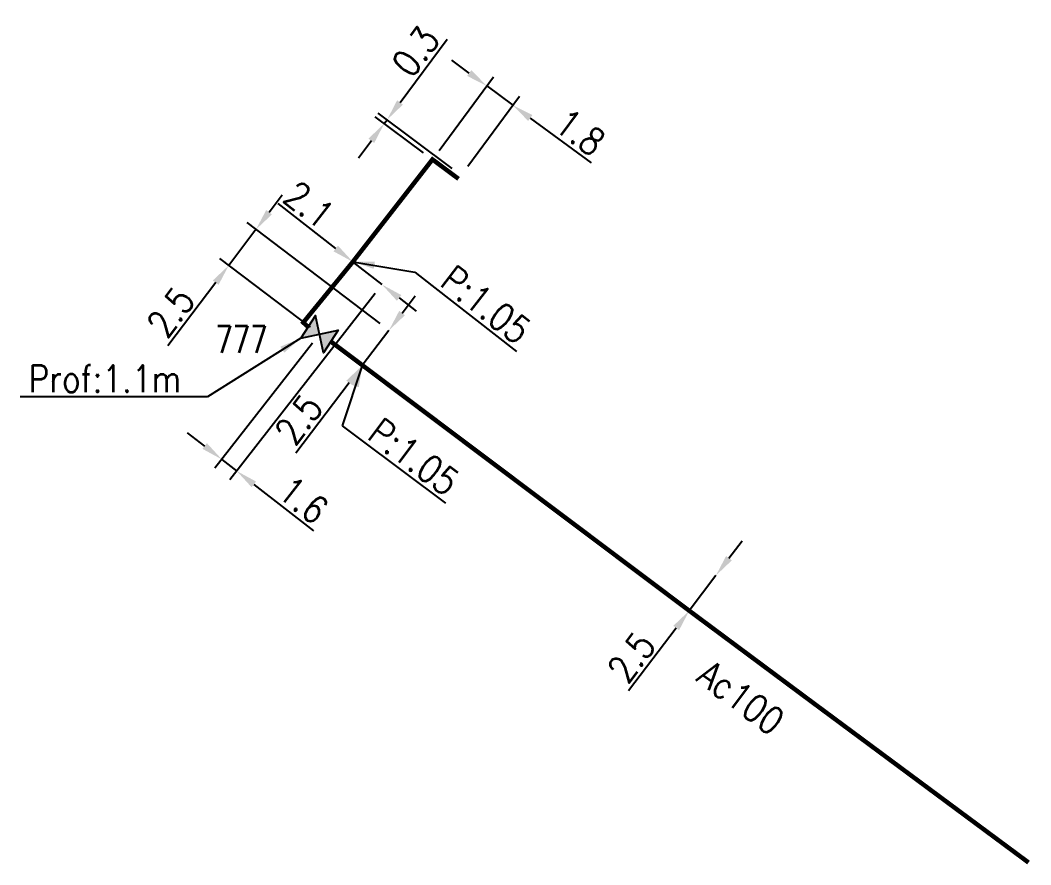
# Model space of a CAD drawing. Header units: millimetres. Extents: x 134000 to 135000, y 130000 to 130989.
# Drawn here: x 134944.1 to 135000.1, y 130685.9 to 130732.7 of the extents above; entities that cross this region are included whole.
import ezdxf
from ezdxf.enums import TextEntityAlignment as Align

# ---------------------------------------------------------------- set-up
doc = ezdxf.new("R2010")
doc.units = ezdxf.units.MM
doc.header["$PDMODE"] = 34
doc.layers.get('0').update_dxf_attribs({"linetype": 'CONTINUOUS'})
doc.layers.get('Defpoints').update_dxf_attribs({"linetype": 'CONTINUOUS'})
doc.layers.add('G_120', color=4, linetype='CONTINUOUS')
doc.layers.add('G_300', color=7, linetype='CONTINUOUS')
doc.styles.get("Standard").update_dxf_attribs({"font": 'romans.shx', "width": 0.85})
doc.dimstyles.get("Standard").update_dxf_attribs({"dimtxt": 1.5, "dimasz": 1.2, "dimexe": 0.625, "dimexo": 0.625, "dimgap": 0.25, "dimtad": 1, "dimdec": 1, "dimzin": 0, "dimdsep": 46, "dimtxsty": 'Standard', "dimcen": -0.5, "dimadec": 0, "dimazin": 0, "dimtfac": 1, "dimtdec": 1, "dimtmove": 0, "dimatfit": 3, "dimfxl": 0, "dimtolj": 1, "dimtzin": 0, "dimarcsym": 0})

# ---------------------------------------------------------------- blocks, each defined once
blk = doc.blocks.new('*D59')
at = {"layer": 'Defpoints', "color": 0, "linetype": 'Continuous', "transparency": 16777216}
for p in [(134964.545, 130715.502), (134964.545, 130715.502), (134963.064, 130713.55)]:
    blk.add_point(p, dxfattribs=at)
at = {"layer": 'G_120', "color": 0, "linetype": 'Continuous', "lineweight": -2, "transparency": 16777216}
for p, q in [((134965.27, 130716.459), (134965.995, 130717.415)), ((134964.545, 130715.502), (134963.064, 130713.55)), ((134962.339, 130712.594), (134959.381, 130708.692))]:
    blk.add_line(p, q, dxfattribs=at)
at = {"layer": 'G_120', "color": 0, "linetype": 'Continuous', "transparency": 16777216}
for points in [[(134965.11, 130716.579), (134965.429, 130716.338), (134964.545, 130715.502)], [(134962.18, 130712.715), (134962.499, 130712.473), (134963.064, 130713.55)]]:
    blk.add_solid(points, dxfattribs=at)
at = {"layer": 'G_120', "color": 0, "linetype": 'Continuous', "transparency": 16777216, "insert": (134959.542, 130710.56), "char_height": 1.5, "attachment_point": 5, "rotation": 52.8294}
blk.add_mtext('\\A1;2.5', dxfattribs=at)
blk = doc.blocks.new('*D60')
at = {"layer": 'Defpoints', "color": 0, "linetype": 'Continuous', "transparency": 16777216}
for p in [(134962.546, 130719.307), (134964.161, 130718.037), (134964.161, 130718.037)]:
    blk.add_point(p, dxfattribs=at)
at = {"layer": 'G_120', "color": 0, "linetype": 'Continuous', "lineweight": -2, "transparency": 16777216}
for p, q in [((134961.594, 130720.038), (134958.394, 130722.533)), ((134964.161, 130718.037), (134962.54, 130719.3)), ((134962.161, 130718.814), (134962.156, 130718.807)), ((134965.107, 130717.299), (134966.053, 130716.561))]:
    blk.add_line(p, q, dxfattribs=at)
at = {"layer": 'G_120', "color": 0, "linetype": 'Continuous', "transparency": 16777216}
for points in [[(134961.717, 130720.196), (134961.471, 130719.88), (134962.54, 130719.3)], [(134965.23, 130717.457), (134964.984, 130717.141), (134964.161, 130718.037)]]:
    blk.add_solid(points, dxfattribs=at)
at = {"layer": 'G_120', "color": 0, "linetype": 'Continuous', "transparency": 16777216, "insert": (134960.116, 130722.458), "char_height": 1.5, "attachment_point": 5, "rotation": 322.057}
blk.add_mtext('\\A1;2.1', dxfattribs=at)
blk = doc.blocks.new('*D61')
at = {"layer": 'Defpoints', "color": 0, "linetype": 'Continuous', "transparency": 16777216}
for p in [(134964.161, 130718.037), (134960.687, 130715.293), (134956.105, 130707.705)]:
    blk.add_point(p, dxfattribs=at)
at = {"layer": 'G_300', "color": 0, "linetype": 'Continuous', "lineweight": -2, "transparency": 16777216}
for p, q in [((134963.776, 130717.544), (134955.721, 130707.212)), ((134960.303, 130714.8), (134954.891, 130707.859)), ((134954.329, 130709.09), (134953.383, 130709.828)), ((134955.276, 130708.352), (134956.105, 130707.705)), ((134957.052, 130706.967), (134960.356, 130704.392))]:
    blk.add_line(p, q, dxfattribs=at)
at = {"layer": 'G_300', "color": 0, "linetype": 'Continuous', "transparency": 16777216}
for points in [[(134954.452, 130709.248), (134954.206, 130708.932), (134955.276, 130708.352)], [(134957.175, 130707.125), (134956.929, 130706.81), (134956.105, 130707.705)]]:
    blk.add_solid(points, dxfattribs=at)
at = {"layer": 'G_300', "color": 0, "linetype": 'Continuous', "transparency": 16777216, "insert": (134959.792, 130706.099), "char_height": 1.5, "attachment_point": 5, "rotation": 322.057}
blk.add_mtext('\\A1;1.6', dxfattribs=at)
blk = doc.blocks.new('*D62')
at = {"layer": 'Defpoints', "color": 0, "linetype": 'Continuous', "transparency": 16777216}
for p in [(134982.669, 130701.916), (134982.669, 130701.916), (134981.191, 130699.962)]:
    blk.add_point(p, dxfattribs=at)
at = {"layer": 'G_120', "color": 0, "linetype": 'Continuous', "lineweight": -2, "transparency": 16777216}
for p, q in [((134983.393, 130702.873), (134984.117, 130703.83)), ((134982.669, 130701.916), (134981.191, 130699.962)), ((134980.467, 130699.005), (134977.831, 130695.518))]:
    blk.add_line(p, q, dxfattribs=at)
at = {"layer": 'G_120', "color": 0, "linetype": 'Continuous', "transparency": 16777216}
for points in [[(134983.233, 130702.994), (134983.552, 130702.753), (134982.669, 130701.916)], [(134980.308, 130699.125), (134980.627, 130698.884), (134981.191, 130699.962)]]:
    blk.add_solid(points, dxfattribs=at)
at = {"layer": 'G_120', "color": 0, "linetype": 'Continuous', "transparency": 16777216, "insert": (134977.99, 130697.386), "char_height": 1.5, "attachment_point": 5, "rotation": 52.9035}
blk.add_mtext('\\A1;2.5', dxfattribs=at)
blk = doc.blocks.new('*D63')
at = {"layer": 'Defpoints', "color": 0, "linetype": 'Continuous', "transparency": 16777216}
for p in [(134971.411, 130727.982), (134966.955, 130724.973), (134968.549, 130724.099)]:
    blk.add_point(p, dxfattribs=at)
at = {"layer": 'G_120', "color": 0, "linetype": 'Continuous', "lineweight": -2, "transparency": 16777216}
for p, q in [((134968.995, 130729.763), (134968.029, 130730.475)), ((134967.326, 130725.476), (134970.332, 130729.554)), ((134969.961, 130729.051), (134971.411, 130727.982)), ((134968.92, 130724.602), (134971.782, 130728.485)), ((134972.377, 130727.27), (134975.75, 130724.784))]:
    blk.add_line(p, q, dxfattribs=at)
at = {"layer": 'G_120', "color": 0, "linetype": 'Continuous', "transparency": 16777216}
for points in [[(134969.114, 130729.924), (134968.877, 130729.602), (134969.961, 130729.051)], [(134972.496, 130727.431), (134972.259, 130727.109), (134971.411, 130727.982)]]:
    blk.add_solid(points, dxfattribs=at)
at = {"layer": 'G_120', "color": 0, "linetype": 'Continuous', "transparency": 16777216, "insert": (134975.14, 130726.476), "char_height": 1.5, "attachment_point": 5, "rotation": 323.6062}
blk.add_mtext('\\A1;1.8', dxfattribs=at)
blk = doc.blocks.new('*D64')
at = {"layer": 'Defpoints', "color": 0, "linetype": 'Continuous', "transparency": 16777216}
for p in [(134964.439, 130727.172), (134966.955, 130724.973), (134968.549, 130724.099)]:
    blk.add_point(p, dxfattribs=at)
at = {"layer": 'G_120', "color": 0, "linetype": 'Continuous', "lineweight": -2, "transparency": 16777216}
for p, q in [((134965.157, 130728.134), (134967.775, 130731.635)), ((134968.049, 130724.473), (134963.938, 130727.547)), ((134966.454, 130725.347), (134963.785, 130727.342)), ((134964.286, 130726.968), (134964.439, 130727.172)), ((134963.567, 130726.007), (134962.849, 130725.046))]:
    blk.add_line(p, q, dxfattribs=at)
at = {"layer": 'G_120', "color": 0, "linetype": 'Continuous', "transparency": 16777216}
for points in [[(134964.997, 130728.253), (134965.317, 130728.014), (134964.439, 130727.172)], [(134963.407, 130726.127), (134963.727, 130725.887), (134964.286, 130726.968)]]:
    blk.add_solid(points, dxfattribs=at)
at = {"layer": 'G_120', "color": 0, "linetype": 'Continuous', "transparency": 16777216, "insert": (134966.024, 130730.963), "char_height": 1.5, "attachment_point": 5, "rotation": 53.2149}
blk.add_mtext('\\A1;0.3', dxfattribs=at)
blk = doc.blocks.new('*D65')
at = {"layer": 'Defpoints', "color": 0, "linetype": 'Continuous', "transparency": 16777216}
for p in [(134957.172, 130721.093), (134960.687, 130715.293), (134964.545, 130715.502)]:
    blk.add_point(p, dxfattribs=at)
at = {"layer": 'G_300', "color": 0, "linetype": 'Continuous', "lineweight": -2, "transparency": 16777216}
for p, q in [((134957.897, 130722.049), (134958.622, 130723.005)), ((134964.047, 130715.88), (134956.674, 130721.47)), ((134957.172, 130721.093), (134955.663, 130719.102)), ((134960.189, 130715.671), (134955.165, 130719.48)), ((134954.938, 130718.146), (134952.285, 130714.647))]:
    blk.add_line(p, q, dxfattribs=at)
at = {"layer": 'G_300', "color": 0, "linetype": 'Continuous', "transparency": 16777216}
for points in [[(134957.738, 130722.17), (134958.056, 130721.928), (134957.172, 130721.093)], [(134954.779, 130718.267), (134955.097, 130718.025), (134955.663, 130719.102)]]:
    blk.add_solid(points, dxfattribs=at)
at = {"layer": 'G_300', "color": 0, "linetype": 'Continuous', "transparency": 16777216, "insert": (134952.446, 130716.515), "char_height": 1.5, "attachment_point": 5, "rotation": 52.8294}
blk.add_mtext('\\A1;2.5', dxfattribs=at)
blk = doc.blocks.new('G_300_04')
at = {"linetype": 'Continuous'}
h = blk.add_hatch(color=0, dxfattribs=at)
h.paths.add_polyline_path([(-1, 1), (-1, -1), (0, 0)])
h.paths.add_polyline_path([(1, 1), (0, 0), (1, -1)])
at = {"color": 0, "linetype": 'Continuous', "flags": 128}
blk.add_lwpolyline([(-1, -1), (1, 1), (1, -1), (-1, 1)], close=True, dxfattribs=at)
at = {"color": 0, "linetype": 'Continuous', "width": 0.75}
blk.add_attdef('NUM', text='', height=1.5, dxfattribs=at).set_placement((0, 2.1), align=Align.MIDDLE_CENTER)
at = {"color": 0, "linetype": 'Continuous', "width": 0.75, "flags": 3}
for tag, p in [('DEF_LEG', (0, -5)), ('DEF_COUP', (0, -7.5)), ('DEF_TYPE', (0, -10))]:
    blk.add_attdef(tag, text='', height=1.2, dxfattribs=at).set_placement(p, align=Align.MIDDLE)

msp = doc.modelspace()

# ---------------------------------------------------------------- linework, layer by layer
at = {"layer": 'G_120', "linetype": 'Continuous', "const_width": 0.25, "flags": 128}
for points in [[(134960.058, 130715.701), (134959.793, 130715.937), (134959.793, 130715.937), (134962.546, 130719.307), (134966.955, 130724.973), (134968.4, 130723.899)], [(135000, 130686.007), (134987.831, 130695.026), (134981.191, 130699.962), (134961.317, 130714.885), (134961.317, 130714.885)]]:
    msp.add_lwpolyline(points, dxfattribs=at)

# ---------------------------------------------------------------- block references
at = {"layer": 'G_300'}
ref = msp.add_blockref('G_300_04', (134960.687, 130715.293), dxfattribs=dict(at, xscale=0.7500000000000001, yscale=0.7500000000000001, zscale=0.7500000000000001, rotation=327.0827852989146))
ref.add_attrib('NUM', '777', dxfattribs={"layer": '0', "color": 0, "linetype": 'Continuous', "height": 1.5, "width": 0.75}).set_placement((134956.364, 130715.003), align=Align.MIDDLE_CENTER)

# ---------------------------------------------------------------- texts
at = {"layer": 'G_120', "linetype": 'Continuous', "width": 0.85}
msp.add_text('Ac100', height=1.5, rotation=323.3694, dxfattribs=at).set_placement((134984.064, 130695.147), align=Align.MIDDLE)
at = {"layer": 'G_120', "linetype": 'Continuous', "char_height": 1.5, "attachment_point": 7}
for insert, rotation in [((134967.276, 130718.032), 322.057), ((134963.258, 130709.542), 323.2515)]:
    msp.add_mtext('P:1.05', dxfattribs=dict(at, insert=insert, rotation=rotation))
at = {"layer": 'G_300', "linetype": 'Continuous', "insert": (134953.026, 130712.067), "char_height": 1.5, "attachment_point": 9}
msp.add_mtext('Prof:1.1m', dxfattribs=at)

# ---------------------------------------------------------------- dimensions: what is measured, and where the dimension line sits
at = {"layer": 'G_120', "linetype": 'Continuous'}
for base, p1, p2, angle, picture, middle in [((134964.439, 130727.172), (134966.955, 130724.973), (134968.549, 130724.099), 233.2149, '*D64', (134966.825, 130730.365)), ((134971.411, 130727.982), (134966.955, 130724.973), (134968.549, 130724.099), 143.6062, '*D63', (134974.546, 130725.671)), ((134964.161, 130718.037), (134962.546, 130719.307), (134964.161, 130718.037), 142.057, '*D60', (134959.501, 130721.67)), ((134964.545, 130715.502), (134963.064, 130713.55), (134964.545, 130715.502), 232.8294, '*D59', (134960.339, 130709.956)), ((134982.669, 130701.916), (134981.191, 130699.962), (134982.669, 130701.916), 232.9035, '*D62', (134978.787, 130696.783))]:
    dim = msp.add_linear_dim(base=base, p1=p1, p2=p2, angle=angle, dimstyle='Standard', dxfattribs=at)
    dim.commit()
    dim.dimension.update_dxf_attribs({"geometry": picture, "text_midpoint": middle, "dimtype": 160})
at = {"layer": 'G_300', "linetype": 'Continuous'}
dim = msp.add_linear_dim(base=(134957.172, 130721.093), p1=(134960.687, 130715.293), p2=(134964.545, 130715.502), angle=232.8294, dimstyle='Standard', dxfattribs=at)
dim.commit()
dim.dimension.update_dxf_attribs({"geometry": '*D65', "text_midpoint": (134953.243, 130715.911), "dimtype": 160})
dim = msp.add_linear_dim(base=(134956.105, 130707.705), p1=(134960.687, 130715.293), p2=(134964.161, 130718.037), angle=142.057, text='1.6', dimstyle='Standard', dxfattribs=at)
dim.commit()
dim.dimension.update_dxf_attribs({"geometry": '*D61', "text_midpoint": (134959.177, 130705.311), "dimtype": 160})

# ---------------------------------------------------------------- leaders
at = {"layer": 'G_120', "linetype": 'Continuous', "annotation_type": 0, "has_hookline": 1, "hookline_direction": 0, "text_width": 5.707}
for points, horizontal_direction in [([(134962.546, 130719.307), (134965.979, 130718.726), (134966.925, 130717.988)], (0.788623, -0.614878, 0)), ([(134963.064, 130713.55), (134961.946, 130710.209), (134962.908, 130709.492)], (0.80127, -0.598304, 0))]:
    msp.add_leader(points, dimstyle='Standard', dxfattribs=dict(at, horizontal_direction=horizontal_direction))
at = {"layer": 'G_300', "linetype": 'Continuous', "annotation_type": 0, "has_hookline": 1, "hookline_direction": 1, "text_width": 8.925}
msp.add_leader([(134959.65, 130715.071), (134954.476, 130711.817), (134953.276, 130711.817)], dimstyle='Standard', dxfattribs=at)

doc.saveas('drawing.dxf')
